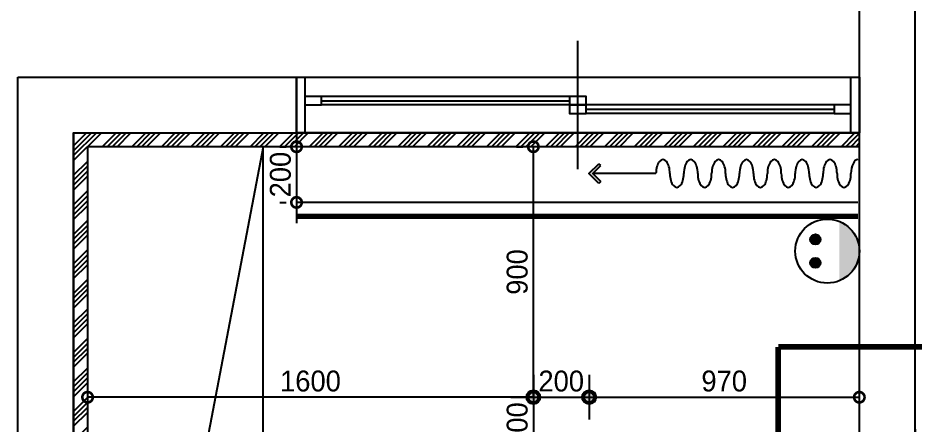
# Model space of a CAD drawing. Header units: inches. Extents: x 220271 to 272471, y 38563 to 64452.
# Drawn here: x 253808 to 257028, y 59235 to 60698 of the extents above; entities that cross this region are included whole.
import ezdxf

# ---------------------------------------------------------------- set-up
doc = ezdxf.new("R2010")
doc.units = ezdxf.units.IN
doc.header["$LTSCALE"] = 50
doc.header["$MEASUREMENT"] = 0
doc.linetypes.add('HID', pattern=[2.5, 1.5, -1])
doc.linetypes.add('HID2', pattern=[1, 0.5, -0.5])
for name, color, linetype in [('01. F-소품', 3, 'Continuous'), ('06-FUR', 6, 'Continuous'), ('07-DIM WAL', 5, 'Continuous'), ('3.기호.계단선', 30, 'Continuous'), ('CEIL-LIGHT', 7, 'Continuous'), ('F-WALL1', 2, 'Continuous'), ('RC-LIGHT', 7, 'Continuous'), ('도면층4', 4, 'Continuous'), ('도면층5', 5, 'Continuous'), ('설비', 140, 'Continuous')]:
    doc.layers.add(name, color=color, linetype=linetype)
doc.styles.add('스타일1', font='HY울릉도M.TTF')
doc.dimstyles.new('30', dxfattribs={"dimscale": 30, "dimtxt": 2.5, "dimasz": 2.5, "dimexe": 1.25, "dimexo": 2, "dimtad": 1, "dimdec": 0, "dimtxsty": '스타일1', "dimblk": 'DOTSMALL', "dimcen": 2.5, "dimclrd": 1, "dimclre": 1, "dimclrt": 7, "dimadec": 0, "dimazin": 0, "dimtfac": 1, "dimtdec": 0, "dimtix": 1, "dimtmove": 0, "dimatfit": 3, "dimldrblk": 'DOTSMALL', "dimfxl": 1.25, "dimarcsym": 0})

# ---------------------------------------------------------------- blocks, each defined once
blk = doc.blocks.new('메인도면')
at = {"layer": 'F-WALL1'}
for p, q in [((291641.2, 97065.8), (291641.2, 98945.8)), ((291841.2, 97065.8), (291841.2, 98790.8)), ((288621.2, 94140.8), (288621.2, 97690.8)), ((288621.2, 97690.8), (289621.2, 97690.8)), ((289621.2, 97490.8), (289621.2, 97690.8)), ((291641.2, 97490.8), (291641.2, 97690.8)), ((288821.2, 94140.8), (288821.2, 97490.8)), ((288821.2, 97490.8), (289621.2, 97490.8)), ((291641.2, 95145.8), (291641.2, 97065.8)), ((291841.2, 95145.8), (291841.2, 97065.8))]:
    blk.add_line(p, q, dxfattribs=at)
at = {"layer": '도면층4'}
for p, q in [((290631.2, 97360.8), (290631.2, 97820.8)), ((289621.2, 97690.8), (289621.2, 97490.8)), ((289651.2, 97690.8), (289651.2, 97490.8)), ((291611.2, 97490.8), (291611.2, 97690.8)), ((291641.2, 97490.8), (291641.2, 97680.8)), ((289711.2, 97605.8), (290601.2, 97605.8)), ((290661.2, 97575.8), (291551.2, 97575.8))]:
    blk.add_line(p, q, dxfattribs=at)
for points in [[(289621.2, 97690.8), (291641.2, 97690.8), (291641.2, 97490.8), (289621.2, 97490.8)], [(289651.2, 97620.8), (289651.2, 97590.8), (289711.2, 97590.8), (289711.2, 97620.8)], [(290601.2, 97620.8), (290601.2, 97590.8), (290661.2, 97590.8), (290661.2, 97620.8)], [(290601.2, 97590.8), (290601.2, 97560.8), (290661.2, 97560.8), (290661.2, 97590.8)], [(291551.2, 97590.8), (291551.2, 97560.8), (291611.2, 97560.8), (291611.2, 97590.8)]]:
    blk.add_lwpolyline(points, close=True, dxfattribs=at)
at = {"layer": '도면층5'}
for p, q in [((290601.2, 97620.8), (289711.2, 97620.8)), ((290601.2, 97590.8), (289711.2, 97590.8)), ((291551.2, 97590.8), (290661.2, 97590.8)), ((291551.2, 97560.8), (290661.2, 97560.8))]:
    blk.add_line(p, q, dxfattribs=at)
blk = doc.blocks.new('cjswjdeh')
at = {"layer": '3.기호.계단선'}
h = blk.add_hatch(dxfattribs=at)
h.set_pattern_fill('ANSI34', color=8, scale=100)
h.set_pattern_definition([(45, (25800, 39389.66), (-53.033009, 53.033009), []), (45, (25817.68, 39389.66), (-53.033009, 53.033009), []), (45, (25835.355, 39389.66), (-53.033009, 53.033009), []), (45, (25853.03, 39389.66), (-53.033009, 53.033009), [])])
h.paths.add_polyline_path([(254007.9, 96324.8), (254007.9, 99674.8), (256827.9, 99674.8), (256827.9, 99624.8), (254057.9, 99624.8), (254057.9, 96324.8)])
at = {"layer": '06-FUR', "color": 8}
blk.add_line((254687.9, 99624.8), (254057.9, 96324.8), dxfattribs=at)
blk.add_lwpolyline([(254687.9, 99624.8), (254057.9, 99624.8), (254057.9, 96324.8), (254687.9, 96324.8)], close=True, dxfattribs=at)
at = {"layer": '3.기호.계단선', "color": 8}
blk.add_lwpolyline([(254007.9, 96324.8), (254007.9, 99674.8), (256827.9, 99674.8), (256827.9, 99624.8), (254057.9, 99624.8), (254057.9, 96324.8), (254007.9, 96324.8)], dxfattribs=at)
blk.add_blockref('메인도면', (-34813.2, 2184))
blk = doc.blocks.new('1')
at = {"linetype": 'Continuous'}
h = blk.add_hatch(color=4, dxfattribs=at)
h.dxf.hatch_style = 1
edge = h.paths.add_edge_path()
edge.add_arc((11539653.5, -14273503.8), 37.5, 0, 360)
at = {"color": 1, "linetype": 'Continuous'}
for p, q in [((11539653.5, -14273637.1), (11539653.5, -14273370.5)), ((11539520.2, -14273503.8), (11539786.8, -14273503.8))]:
    blk.add_line(p, q, dxfattribs=at)
at = {"color": 4, "linetype": 'Continuous'}
for radius in [41.5, 37.5]:
    blk.add_circle((11539653.5, -14273503.8), radius, dxfattribs=at)
blk = doc.blocks.new('egoo')
at = {"layer": '설비'}
h = blk.add_hatch(color=140, dxfattribs=at)
edge = h.paths.add_edge_path()
edge.add_arc((1015645.3, 443433.7), 22.3, 0, 360)
h = blk.add_hatch(color=140, dxfattribs=at)
edge = h.paths.add_edge_path()
edge.add_arc((1015747.7, 443433.7), 22.3, 0, 360)
h = blk.add_hatch(color=140, dxfattribs=at)
edge = h.paths.add_edge_path()
edge.add_line((1015826.3, 443329.1), (1015566.6, 443329.1))
edge.add_ellipse((1015696.5, 443381.5), major_axis=(99, 99), ratio=1, start_angle=156.9578, end_angle=293.0422)
at = {"layer": '설비', "color": 140}
for centre, radius in [((1015696.5, 443381.5), 140), ((1015645.3, 443433.7), 22.3), ((1015747.7, 443433.7), 22.3)]:
    blk.add_circle(centre, radius, dxfattribs=at)
blk = doc.blocks.new('FFSFDF')
at = {"layer": '01. F-소품'}
blk.add_hatch(color=8, dxfattribs=at).paths.add_polyline_path([(1567672.9, 1746751.1), (1567679.9, 1746744.1), (1567715.3, 1746779.4), (1567679.9, 1746814.8), (1567672.9, 1746807.7), (1567701.2, 1746779.4)])
at = {"layer": '01. F-소품', "color": 8}
for p, q in [((1567672.9, 1746807.7), (1567679.9, 1746814.8)), ((1567474.8, 1746779.4), (1567701.2, 1746779.4)), ((1567672.9, 1746751.1), (1567679.9, 1746744.1))]:
    blk.add_line(p, q, dxfattribs=at)
for points in [[(1567672.9, 1746807.7), (1567701.2, 1746779.4), (1567672.9, 1746751.1)], [(1567679.9, 1746814.8), (1567715.3, 1746779.4), (1567679.9, 1746744.1)]]:
    blk.add_lwpolyline(points, dxfattribs=at)
for centre, start_param, end_param in [((1566799.8, 1746779.4), 1.570796, 4.712389), ((1566899.8, 1746779.4), 1.570796, 4.712389), ((1566999.8, 1746779.4), 1.570796, 4.712389), ((1567099.8, 1746779.4), 1.570796, 4.712389), ((1567199.8, 1746779.4), 1.570796, 4.712389), ((1567299.8, 1746779.4), 1.570796, 4.712389), ((1567399.8, 1746779.4), 1.570796, 4.712389), ((1566749.8, 1746779.4), 6.283185, 7.853982), ((1566849.8, 1746779.4), 4.712389, 7.853982), ((1566949.8, 1746779.4), 4.712389, 7.853982), ((1567049.8, 1746779.4), 4.712389, 7.853982), ((1567149.8, 1746779.4), 4.712389, 7.853982), ((1567249.8, 1746779.4), 4.712389, 7.853982), ((1567349.8, 1746779.4), 4.712389, 7.853982), ((1567449.8, 1746779.4), 4.712389, 7.853982)]:
    blk.add_ellipse(centre, major_axis=(0, -50), ratio=0.5, start_param=start_param, end_param=end_param, dxfattribs=at)
blk = doc.blocks.new('_DOTSMALL')
at = {"color": 0, "linetype": 'ByBlock', "const_width": 0.5}
blk.add_lwpolyline([(-0.0625, 0, 1), (0.0625, 0, 1)], format="xyb", close=True, dxfattribs=at)
blk = doc.blocks.new('*D123')
at = {"layer": '07-DIM WAL', "color": 1, "lineweight": -2, "transparency": 16777216}
for p, q in [((255657.9, 59395.1), (255657.9, 59372.6)), ((255857.9, 59395.1), (255857.9, 59372.6)), ((255582.9, 59335.1), (255932.9, 59335.1))]:
    blk.add_line(p, q, dxfattribs=at)
at = {"layer": 'Defpoints', "color": 0, "transparency": 16777216}
for p in [(255657.9, 59335.1), (255857.9, 59335.1), (255857.9, 59335.1)]:
    blk.add_point(p, dxfattribs=at)
at = {"layer": '07-DIM WAL', "color": 1, "lineweight": -2, "transparency": 16777216, "xscale": 75, "yscale": 75, "zscale": 75}
blk.add_blockref('_DOTSMALL', (255657.9, 59335.1), dxfattribs=at)
at = {"layer": '07-DIM WAL', "color": 1, "lineweight": -2, "transparency": 16777216, "xscale": 75, "yscale": 75, "zscale": 75, "rotation": 180}
blk.add_blockref('_DOTSMALL', (255857.9, 59335.1), dxfattribs=at)
at = {"layer": '07-DIM WAL', "color": 7, "transparency": 16777216, "insert": (255757.9, 59392.8), "char_height": 75, "attachment_point": 5, "style": '스타일1'}
blk.add_mtext('200', dxfattribs=at)
blk = doc.blocks.new('*D124')
at = {"layer": '07-DIM WAL', "color": 1, "lineweight": -2, "transparency": 16777216}
for p, q in [((254057.9, 59395.1), (254057.9, 59372.6)), ((255657.9, 59395.1), (255657.9, 59372.6)), ((255657.9, 59335.1), (254057.9, 59335.1))]:
    blk.add_line(p, q, dxfattribs=at)
at = {"layer": 'Defpoints', "color": 0, "transparency": 16777216}
for p in [(254057.9, 59335.1), (254057.9, 59335.1), (255657.9, 59335.1)]:
    blk.add_point(p, dxfattribs=at)
at = {"layer": '07-DIM WAL', "color": 1, "lineweight": -2, "transparency": 16777216, "xscale": 75, "yscale": 75, "zscale": 75, "rotation": 180}
blk.add_blockref('_DOTSMALL', (254057.9, 59335.1), dxfattribs=at)
at = {"layer": '07-DIM WAL', "color": 1, "lineweight": -2, "transparency": 16777216, "xscale": 75, "yscale": 75, "zscale": 75}
blk.add_blockref('_DOTSMALL', (255657.9, 59335.1), dxfattribs=at)
at = {"layer": '07-DIM WAL', "color": 7, "transparency": 16777216, "insert": (254857.9, 59392.9), "char_height": 75, "attachment_point": 5, "style": '스타일1'}
blk.add_mtext('1600', dxfattribs=at)
blk = doc.blocks.new('*D125')
at = {"layer": '07-DIM WAL', "color": 1, "lineweight": -2, "transparency": 16777216}
for p, q in [((255857.9, 59395.1), (255857.9, 59372.6)), ((256827.9, 59395.1), (256827.9, 59372.6)), ((255857.9, 59335.1), (256827.9, 59335.1))]:
    blk.add_line(p, q, dxfattribs=at)
at = {"layer": 'Defpoints', "color": 0, "transparency": 16777216}
for p in [(255857.9, 59335.1), (256827.9, 59335.1), (256827.9, 59335.1)]:
    blk.add_point(p, dxfattribs=at)
at = {"layer": '07-DIM WAL', "color": 1, "lineweight": -2, "transparency": 16777216, "xscale": 75, "yscale": 75, "zscale": 75, "rotation": 180}
blk.add_blockref('_DOTSMALL', (255857.9, 59335.1), dxfattribs=at)
at = {"layer": '07-DIM WAL', "color": 1, "lineweight": -2, "transparency": 16777216, "xscale": 75, "yscale": 75, "zscale": 75}
blk.add_blockref('_DOTSMALL', (256827.9, 59335.1), dxfattribs=at)
at = {"layer": '07-DIM WAL', "color": 7, "transparency": 16777216, "insert": (256342.9, 59392.9), "char_height": 75, "attachment_point": 5, "style": '스타일1'}
blk.add_mtext('970', dxfattribs=at)
blk = doc.blocks.new('*D126')
at = {"layer": '07-DIM WAL', "color": 1, "lineweight": -2, "transparency": 16777216}
for p, q in [((255657.9, 59410.1), (255657.9, 59060.1)), ((255597.9, 59335.1), (255620.4, 59335.1)), ((255597.9, 59135.1), (255620.4, 59135.1))]:
    blk.add_line(p, q, dxfattribs=at)
at = {"layer": 'Defpoints', "color": 0, "transparency": 16777216}
for p in [(255657.9, 59335.1), (255657.9, 59135.1), (255657.9, 59135.1)]:
    blk.add_point(p, dxfattribs=at)
at = {"layer": '07-DIM WAL', "color": 1, "lineweight": -2, "transparency": 16777216, "xscale": 75, "yscale": 75, "zscale": 75}
for p, rotation in [((255657.9, 59335.1), 270), ((255657.9, 59135.1), 90)]:
    blk.add_blockref('_DOTSMALL', p, dxfattribs=dict(at, rotation=rotation))
at = {"layer": '07-DIM WAL', "color": 7, "transparency": 16777216, "insert": (255600.2, 59235.1), "char_height": 75, "attachment_point": 5, "rotation": 90, "style": '스타일1'}
blk.add_mtext('200', dxfattribs=at)
blk = doc.blocks.new('*D127')
at = {"layer": '07-DIM WAL', "color": 1, "lineweight": -2, "transparency": 16777216}
for p, q in [((255597.9, 60235.1), (255620.4, 60235.1)), ((255657.9, 59335.1), (255657.9, 60235.1)), ((255597.9, 59335.1), (255620.4, 59335.1))]:
    blk.add_line(p, q, dxfattribs=at)
at = {"layer": 'Defpoints', "color": 0, "transparency": 16777216}
for p in [(255657.9, 60235.1), (255657.9, 60235.1), (255657.9, 59335.1)]:
    blk.add_point(p, dxfattribs=at)
at = {"layer": '07-DIM WAL', "color": 1, "lineweight": -2, "transparency": 16777216, "xscale": 75, "yscale": 75, "zscale": 75}
for p, rotation in [((255657.9, 60235.1), 90), ((255657.9, 59335.1), 270)]:
    blk.add_blockref('_DOTSMALL', p, dxfattribs=dict(at, rotation=rotation))
at = {"layer": '07-DIM WAL', "color": 7, "transparency": 16777216, "insert": (255600.2, 59785.1), "char_height": 75, "attachment_point": 5, "rotation": 90, "style": '스타일1'}
blk.add_mtext('900', dxfattribs=at)
blk = doc.blocks.new('*D128')
at = {"layer": '07-DIM WAL', "color": 1, "lineweight": -2, "transparency": 16777216}
for p, q in [((254807.9, 60310.1), (254807.9, 59960.1)), ((254747.9, 60235.1), (254770.4, 60235.1)), ((254747.9, 60035.1), (254770.4, 60035.1))]:
    blk.add_line(p, q, dxfattribs=at)
at = {"layer": 'Defpoints', "color": 0, "transparency": 16777216}
for p in [(254807.9, 60235.1), (254807.9, 60035.1), (254807.9, 60035.1)]:
    blk.add_point(p, dxfattribs=at)
at = {"layer": '07-DIM WAL', "color": 1, "lineweight": -2, "transparency": 16777216, "xscale": 75, "yscale": 75, "zscale": 75}
for p, rotation in [((254807.9, 60235.1), 270), ((254807.9, 60035.1), 90)]:
    blk.add_blockref('_DOTSMALL', p, dxfattribs=dict(at, rotation=rotation))
at = {"layer": '07-DIM WAL', "color": 7, "transparency": 16777216, "insert": (254750.2, 60135.1), "char_height": 75, "attachment_point": 5, "rotation": 90, "style": '스타일1'}
blk.add_mtext('200', dxfattribs=at)
blk = doc.blocks.new('*D153')
at = {"layer": '07-DIM WAL', "color": 1, "lineweight": -2, "transparency": 16777216}
for p, q in [((257027.9, 59220.1), (257027.9, 59197.6)), ((258062.9, 59220.1), (258062.9, 59197.6)), ((258062.9, 59160.1), (257027.9, 59160.1))]:
    blk.add_line(p, q, dxfattribs=at)
at = {"layer": 'Defpoints', "color": 0, "transparency": 16777216}
for p in [(257027.9, 59160.1), (257027.9, 59160.1), (258062.9, 59160.1)]:
    blk.add_point(p, dxfattribs=at)
at = {"layer": '07-DIM WAL', "color": 1, "lineweight": -2, "transparency": 16777216, "xscale": 75, "yscale": 75, "zscale": 75, "rotation": 180}
blk.add_blockref('_DOTSMALL', (257027.9, 59160.1), dxfattribs=at)
at = {"layer": '07-DIM WAL', "color": 1, "lineweight": -2, "transparency": 16777216, "xscale": 75, "yscale": 75, "zscale": 75}
blk.add_blockref('_DOTSMALL', (258062.9, 59160.1), dxfattribs=at)
at = {"layer": '07-DIM WAL', "color": 7, "transparency": 16777216, "insert": (257545.4, 59217.8), "char_height": 75, "attachment_point": 5, "style": '스타일1'}
blk.add_mtext('1035', dxfattribs=at)

msp = doc.modelspace()

# ---------------------------------------------------------------- linework, layer by layer
at = {"layer": '3.기호.계단선', "color": 10, "linetype": 'HID', "const_width": 20}
msp.add_lwpolyline([(256822.9, 59985.1), (254807.9, 59985.1)], dxfattribs=at)
at = {"layer": '3.기호.계단선', "color": 140, "linetype": 'HID2'}
msp.add_lwpolyline([(256536.7, 59515.8, 20, 20, 0), (257492.6, 59515.8, 20, 20, 0), (257492.6, 49069, 20, 20, 0), (258165.9, 49069, 0, 0, 0)], format="xyseb", dxfattribs=at)
at = {"layer": '3.기호.계단선', "color": 140, "linetype": 'HID2', "const_width": 20}
msp.add_lwpolyline([(256536.7, 59157), (256536.7, 59515.8)], dxfattribs=at)
at = {"layer": 'CEIL-LIGHT'}
for p in [(254807.9, 60235.1), (256822.9, 60035.1)]:
    msp.add_line(p, (254807.9, 60035.1), dxfattribs=at)

# ---------------------------------------------------------------- block references
at = {"color": 0, "rotation": 180}
msp.add_blockref('FFSFDF', (1823572.7, 1806918.3), dxfattribs=at)
at = {"layer": '07-DIM WAL'}
msp.add_blockref('cjswjdeh', (0, -39389.7), dxfattribs=at)
at = {"layer": 'RC-LIGHT', "xscale": 0.6024096385271789, "yscale": 0.6024096385271789, "zscale": 0.6024096385271789, "rotation": 270}
for p in [(8854154.2, 7010933.6), (8854354.2, 7010933.6)]:
    msp.add_blockref('1', p, dxfattribs=at)
at = {"layer": '설비', "color": 140, "xscale": 0.8214285869294655, "yscale": 0.8214285869294655, "zscale": 0.8214285869294655, "rotation": 89.99999999999997}
msp.add_blockref('egoo', (620919.2, -774462), dxfattribs=at)

# ---------------------------------------------------------------- dimensions: what is measured, and where the dimension line sits
at = {"layer": '07-DIM WAL'}
for base, p1, p2, picture, middle in [((254807.9, 60035.1), (254807.9, 60235.1), (254807.9, 60035.1), '*D128', (254750.2, 60135.1)), ((255657.9, 60235.1), (255657.9, 59335.1), (255657.9, 60235.1), '*D127', (255600.2, 59785.1)), ((255657.9, 59135.1), (255657.9, 59335.1), (255657.9, 59135.1), '*D126', (255600.2, 59235.1))]:
    dim = msp.add_linear_dim(base=base, p1=p1, p2=p2, angle=90, dimstyle='30', dxfattribs=at)
    dim.commit()
    dim.dimension.update_dxf_attribs({"geometry": picture, "text_midpoint": middle})
for base, p1, p2, picture, middle in [((254057.9, 59335.1), (255657.9, 59335.1), (254057.9, 59335.1), '*D124', (254857.9, 59392.9)), ((256827.9, 59335.1), (255826, 59335.1), (256827.9, 59335.1), '*D125', (256342.9, 59392.9)), ((257027.9, 59160.1), (258062.9, 59160.1), (257027.9, 59160.1), '*D153', (257545.4, 59217.8))]:
    dim = msp.add_linear_dim(base=base, p1=p1, p2=p2, dimstyle='30', dxfattribs=at)
    dim.commit()
    dim.dimension.update_dxf_attribs({"geometry": picture, "text_midpoint": middle})
dim = msp.add_linear_dim(base=(255857.9, 59335.1), p1=(255657.9, 59335.1), p2=(255857.9, 59335.1), dimstyle='30', override={"dimtfill": 0}, dxfattribs=at)
dim.commit()
dim.dimension.update_dxf_attribs({"geometry": '*D123', "text_midpoint": (255757.9, 59392.8)})

doc.saveas('drawing.dxf')
